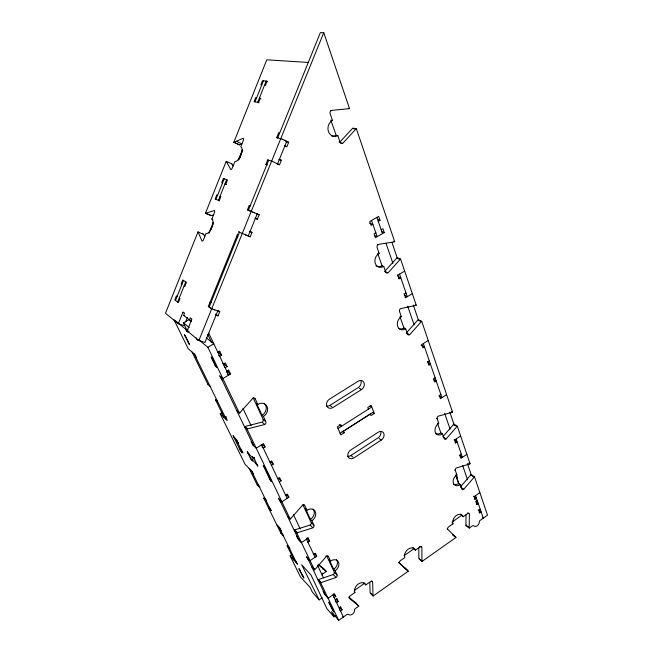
<?xml version="1.0" encoding="UTF-8"?>
<svg xmlns="http://www.w3.org/2000/svg" width="653" height="653" viewBox="0 0 653 653"><rect width="100%" height="100%" fill="white"/><g stroke="black" fill="none" stroke-linecap="round" stroke-linejoin="round"><path stroke-width="0.98" d="M466.046 514.964L465.899 525.143A1.82 1.29 -54.1 0 0 465.973 525.559L469.254 528.073L472.266 525.951A1.837 1.29 -54.1 0 1 473.923 525.885A3.665 2.571 -54.4 0 0 477.212 525.763A3.665 2.571 -54.4 0 0 479.269 522.098A1.828 1.282 -54.6 0 1 480.298 520.27L487.513 515.168L474.527 476.894L471.148 474.592A1.861 1.347 -56.1 0 0 470.756 474.935L460.43 486.909M469.254 528.073A1.828 1.29 -54.1 0 1 469.18 527.648L469.401 514.009A1.853 1.314 -54.4 0 0 467.483 513.666L463.157 516.694A6.506 4.628 -53.9 0 0 456.365 515.503A6.506 4.628 -53.9 0 0 453.002 523.812L448.627 526.881A1.869 1.33 -53.3 0 0 447.664 529.256L455.737 537.15A1.853 1.306 -53.2 0 1 455.933 537.492L422.042 561.441L418.94 558.715A1.869 1.33 -51.3 0 1 418.851 558.291L418.785 548.087M204.74 236.606L203.769 234.378L197.973 231.97L165.487 313.26L178.326 323.733L184.154 325.651M213.441 214.894L211.303 215.572A2.147 0.849 -67.9 0 1 211.041 215.555L205.45 213.27L226.199 161.356L231.758 163.846A2.171 0.857 -68 0 1 231.946 164.025M236.362 141.268L241.92 143.864L239.627 144.852A2.188 0.857 -66.1 0 1 239.357 144.868L233.815 142.297L266.783 59.807L308.289 62.443M175.494 300.429L183.501 280.431M215.963 199.345L224.191 178.8M254.988 101.868L263.428 80.776M177.64 302.045L185.697 281.933M226.664 179.706L218.38 200.373L219.645 200.904M239.708 157.871L240.679 155.43M198.161 232.166L202.03 241.194L203.263 240.296L206.079 233.431L207.295 233.464A7.738 3.094 -69.1 0 0 212.886 223.465A7.746 3.094 -69 0 0 211.841 219.073L214.315 212.902A2.212 0.882 -68.7 0 0 214.331 210.478L205.638 213.302M208.952 233.203L213.343 222.265M238.255 160.181L242.434 149.749M210.846 229.791L213.139 224.069M239.055 159.487L242.72 150.345M178.326 323.733L182.979 312.167L183.95 312.493M191.321 321.382L183.648 315.366L184.472 313.318L182.979 312.167M187.468 317.423L185.607 322.051M217.759 310.934L204.944 342.441L198.871 340.482L187.093 330.875L191.868 319.039L190.317 317.84L189.476 319.913L191.451 320.574M237.668 234.027L208.331 306.453L211.703 308.845L219.775 311.595L218.02 315.905L216.012 315.211M255.396 218.371L257.372 219.196L259.176 214.78L247.463 209.858L249.25 205.442L250.189 205.826M277.737 138.02L276.758 137.546L278.578 133.049L279.59 133.277M267.183 165.021L265.869 164.417L267.673 159.952L271.648 161.095L279.533 164.752L281.353 160.271L279.394 159.348M239.471 232.272L209.18 307.016L211.719 308.812M248.401 210.242L268.661 160.238M277.762 137.783L320.362 32.65L323.749 32.658L349.494 108.52A2.441 2.049 -81.7 0 1 348.922 108.708L330.761 110.471M198.871 340.482L323.749 32.658M248.222 236.019L257.192 213.947M277.566 163.838L286.716 141.342L282.292 139.203M239.553 232.239L238.557 231.839L250.205 236.819L251.993 232.419L249.65 231.333M284.757 140.395L288.675 142.281L286.838 146.786L284.879 145.848M455.761 475.253L458.659 483.498L460.324 484.673L461.802 488.885A1.877 1.355 -55.3 0 0 463.761 489.277L474.127 477.237A1.869 1.347 -56.1 0 1 474.527 476.894M437.428 423.152L440.848 432.874L442.522 433.959L444.105 438.465A1.943 1.453 -57 0 0 446.154 438.947L456.92 426.58A1.935 1.437 -57.8 0 1 457.329 426.229L453.925 424.124A1.926 1.437 -57.8 0 0 453.517 424.474L442.807 436.767M326.639 555.752L334.222 572.036A1.983 1.469 -47 0 1 333.259 574.509L318.476 579.554A2 1.486 -46.1 0 0 317.987 579.815L320.721 582.827A2.008 1.486 -46.2 0 1 321.211 582.566L336.05 577.472A1.992 1.469 -47.1 0 0 337.021 574.983L335.095 570.836A7.012 5.216 -47.3 0 0 338.483 562.07A7.012 5.216 -47.3 0 0 330.549 561.058L328.59 556.821A2.016 1.51 -47.2 0 0 326.296 556.519L314.958 569.506A2.032 1.526 -46.2 0 1 314.517 569.881L311.791 566.918M442.522 433.959A6.848 5.151 -57.3 0 1 435.265 432.213A6.848 5.151 -57.3 0 1 438.8 423.332L437.184 418.728A1.967 1.486 -57.8 0 1 438.196 416.173L452.08 412.353A1.959 1.469 -58.5 0 0 452.545 412.125L421.716 321.317A2.081 1.641 -63 0 0 421.275 321.676L409.7 334.695A2.081 1.657 -62 0 1 407.448 334.01L406.884 333.716M407.448 334.01L405.635 328.851A7.346 5.877 -62.6 0 1 397.644 326.353A7.346 5.877 -62.6 0 1 401.366 316.681L399.514 311.416A2.114 1.698 -63.4 0 1 400.583 308.624L415.741 305.392A2.114 1.681 -64.2 0 0 416.239 305.18L400.599 259.086A2.171 1.763 -67.2 0 0 400.134 259.453L388.07 272.856A2.171 1.779 -66.2 0 1 385.694 272.032L385.131 271.787M236.81 410.729L239.39 413.071A2.245 1.902 -47.5 0 0 239.888 412.672L252.67 398.526A2.228 1.894 -49.4 0 1 255.356 399.146L257.796 404.403L256.458 403.26L262.082 415.349L263.42 416.516L265.804 421.65A2.196 1.837 -48.9 0 1 264.767 424.491L247.642 428.866A2.228 1.869 -47.2 0 0 247.079 429.127L244.483 426.711A2.22 1.861 -47.1 0 1 245.046 426.458L262.09 422.124A2.188 1.828 -48.8 0 0 263.118 419.299L253.07 397.71M377.671 244.5L394.167 241.888A2.204 1.804 -68.9 0 0 394.69 241.683L356.358 128.739A2.383 2 -79.2 0 0 355.852 129.123L342.76 143.276A2.383 2.024 -78.7 0 1 340.107 142.15L337.838 135.685A8.448 7.183 -80.2 0 1 328.435 131.596A8.448 7.183 -80.2 0 1 332.483 120.413L330.157 113.785A2.441 2.073 -81.8 0 1 331.316 110.561M340.066 141.856L352.432 128.494A2.367 1.992 -79.3 0 1 352.938 128.119L356.358 128.739M335.577 615.722L334.034 616.816L331.544 611.641L338.695 620.35L346.71 614.685A1.951 1.396 -46.6 0 1 348.588 614.514A3.894 2.792 -46.9 0 0 352.342 614.179A3.894 2.792 -46.9 0 0 354.465 610.367A1.943 1.388 -47.2 0 1 355.526 608.457L358.799 606.147A1.935 1.388 -47.3 0 0 358.562 605.813L349.265 598.279A1.959 1.412 -47.3 0 1 350.22 595.846L354.922 592.549A6.816 4.93 -47.9 0 1 358.26 584.035A6.816 4.93 -47.9 0 1 365.835 584.9L370.488 581.643A1.935 1.396 -48.5 0 1 372.626 581.896L373.01 595.609A1.918 1.371 -48.4 0 0 373.108 596.026L408.239 571.204A1.894 1.347 -50.3 0 0 408.019 570.869L398.852 562.674M340.36 606.629L342.074 609.788L340.499 610.898L339.348 609.608M479.163 512.507L479.718 512.915L481.139 511.911L478.233 509.813M465.973 525.559L466.724 525.036M399.358 563.139A1.91 1.371 -50.4 0 1 400.313 560.739L404.852 557.556A6.652 4.783 -51 0 1 408.198 549.149A6.652 4.783 -51 0 1 415.373 550.185L419.863 547.043A1.894 1.355 -51.6 0 1 421.879 547.345L421.952 561.025A1.877 1.33 -51.3 0 0 422.042 561.441M339.234 608.261L340.825 607.143M480.233 509.209L478.788 510.222L479.718 512.915M335.348 600.042L336.94 598.923L336.475 598.417M336.94 598.923L338.205 601.601L336.605 602.727L336.14 602.213M476.29 504.173L476.845 504.573L478.29 503.561L476.617 502.361A1.42 0.449 54.3 0 0 475.931 501.243M354.228 590.549L364.39 583.431L365.835 584.9M404.019 555.695L413.822 548.83L415.373 550.185M452.056 522.074L461.508 515.454L463.157 516.694M479.849 492.591L474.102 496.59L475.041 499.341L476.486 498.337L473.539 496.198M324.059 592.475L323.153 591.463L324.443 594.157L328.1 598.23L334.499 593.765L335.781 596.467L334.181 597.577L333.716 597.071M291.613 554.862L290.112 555.866L300.511 577.007L309.995 587.218L312.469 592.263L319.17 599.895L322.19 597.797M322.198 575.432A1.82 1.355 -46.6 0 1 323.194 573.636L326.304 571.497A1.82 1.355 -46.7 0 0 326.076 571.179L319.317 565.653M323.023 569.351L323.798 568.82L326.304 571.497M313.709 554.421L315.366 553.295L316.721 556.16L310.093 560.649L306.477 556.748L308.738 560.552M459.369 455.076L459.932 455.451L461.418 454.439L460.855 454.064M466.862 454.325L460.928 458.349L459.932 455.451M279.223 499.072L298.731 539.721L301.441 542.594L308.175 538.08L309.555 541.002L307.881 542.129L307.424 541.655M454.055 439.649L454.619 440.008L460.634 435.975M455.076 442.612L455.639 442.979L457.141 441.967L454.325 440.155M347.502 456.267A5.102 4.016 -52.5 0 0 350.906 455.508L378.152 437.788A5.044 3.942 -54.7 0 0 380.675 431.266M285.655 495.276L287.402 494.141L288.871 497.251L281.892 501.79L278.341 498.174L280.7 502.157M446.603 394.624L440.383 398.673L439.298 395.53L440.865 394.518M381.287 440.065L353.91 457.908A5.134 4.024 -52.5 0 1 348.114 456.708A5.134 4.024 -52.5 0 1 350.653 450.088L378.201 432.229A5.077 3.951 -54.7 0 1 383.817 433.502A5.077 3.951 -54.7 0 1 381.287 440.065L379.197 438.547M279.313 481.906L281.084 480.771L279.582 477.596L277.811 478.731M368.431 409.137L367.786 407.513L371.124 405.382L374.291 413.48L370.977 415.602L370.341 413.994L343.486 431.168L344.155 432.776L340.768 434.939L337.389 426.866L340.801 424.695L341.47 426.319L339.225 424.613M435.127 377.801L433.543 378.813L434.653 382.029L436.228 381.009L433.682 379.564M340.091 433.331L373.655 411.863M338.058 428.482L371.753 407.007L370.08 405.872M269.909 462.071L271.705 460.936L273.24 464.185L271.452 465.328M429.364 360.995L427.756 362.007L428.89 365.288L430.49 364.276L428.784 363.346A1.518 0.555 57.1 0 0 427.364 361.591M361.444 389.596L332.932 407.521A5.297 4.31 -54.3 0 1 326.851 406.068A5.297 4.31 -54.3 0 1 329.447 399.163L358.154 381.23A5.24 4.228 -56.8 0 1 364.039 382.756A5.24 4.228 -56.8 0 1 361.444 389.596L359.354 388.225M254.621 457.353L253.135 458.292L252.368 456.716L254.033 458.349L257.837 466.218L255.413 463.001M326.394 406.035A5.273 4.293 -54.2 0 0 329.945 405.333L358.326 387.539A5.216 4.212 -56.8 0 0 360.905 380.74M251.993 442.359L251.136 441.534L252.727 444.864L256.213 448.187L263.51 443.616L265.085 446.946L263.273 448.08L261.943 446.84M252.727 444.864L253.642 444.293M428.229 340.499L421.748 344.555L422.907 347.91L424.523 346.898L421.12 345.119M261.224 445.215L262.433 444.464L265.085 446.946M224.95 416.647L225.709 417.365L226.575 416.843M252.94 473.8L253.723 474.6L252.278 471.646L245.079 464.316L220.249 413.847L221.947 412.818M403.823 293.891L404.395 294.144L406.076 293.132L405.505 292.87M405.048 297.458L405.619 297.711L412.329 293.654M398.542 278.562L399.105 278.807L400.811 277.786L397.963 276.578M228.428 369.949L230.591 373.965L222.853 378.569L219.49 375.671L222.069 380.013M397.285 274.913L397.848 275.158L404.672 271.093M226.918 371.451L228.852 370.3M226.738 372.585L228.019 371.826L230.591 373.965M223.579 365.06L224.542 364.488L227.105 366.594L225.163 367.745L224.306 367.035M219.481 351.045L221.685 355.134L219.726 356.285L218.575 355.51M217.947 352.53L219.914 351.387M198.936 340.001L207.858 347.257L213.809 343.805L206.275 337.838M381.156 229.742L382.919 228.721L384.25 232.582L375.41 237.668L374.063 233.815L375.842 232.794M195.916 357.354L196.651 357.991L194.961 354.546L188.227 348.743L173.91 319.635L185.485 329.055L186.366 330.867L187.982 329.945M378.25 221.326L380.03 220.314L378.691 216.404L369.753 221.489L371.116 225.399L372.904 224.379L369.533 223.204M186.366 330.867L187.86 332.083L183.371 322.868L189.076 319.627M233.815 142.297A2.204 0.849 -66.8 0 0 234.084 142.281L243.291 138.207L243.569 139.742L240.802 146.819L241.708 147.643A7.893 3.102 -67.1 0 1 240.28 156.377A7.893 3.102 -67.1 0 1 234.933 161.454L232.427 167.715A2.237 0.882 -67.5 0 1 230.746 169.511L226.354 161.454A2.212 0.857 -67.4 0 0 226.199 161.356M302.853 504.655L311.138 522.465A2.049 1.584 -47.4 0 1 310.159 525.053L294.658 529.893A2.065 1.6 -46.3 0 0 294.144 530.146L296.837 532.987A2.073 1.6 -46.3 0 1 297.352 532.726L312.926 527.836A2.057 1.584 -47.4 0 0 313.913 525.232L311.848 520.776L310.453 519.396L305.58 508.907L306.967 510.271A7.248 5.616 -47.6 0 1 315.317 511.609A7.248 5.616 -47.6 0 1 311.848 520.776M457.329 426.229L470.054 463.72A1.894 1.371 -56.6 0 1 469.613 463.948L456.325 468.013A1.902 1.388 -55.9 0 0 455.337 470.462L456.847 474.755A6.62 4.808 -55.5 0 0 453.411 483.269A6.62 4.808 -55.5 0 0 460.324 484.673M261.739 85.004L260.833 84.898L262.514 80.678L267.11 81.192L265.396 85.453L264.481 85.339M348.351 108.349L349.494 108.52M256.67 97.656L255.78 97.526L254.099 101.721L258.588 102.448L260.286 98.203L259.38 98.064L260.971 98.872M331.651 120.266L332.483 120.413M353.004 128.6L355.852 129.123M331.512 135.93A8.424 7.167 -80.3 0 0 336.173 135.342L337.838 135.685M338.997 141.913L339.552 142.028M339.968 142.681L342.196 143.162M276.758 137.546L282.79 139.44M286.096 141.677L288.675 142.281M284.618 146.239L286.324 146.664M278.823 159.561L281.353 160.271M277.011 164.017L279.533 164.752M265.869 164.417L266.848 164.711M187.093 330.875L189.076 331.528M183.648 315.366L184.619 315.693M377.475 219.449L380.03 220.314M208.331 306.453L209.67 306.918M213.221 309.367L214.739 309.889M211.409 302.625L210.07 302.159L210.911 302.739M381.695 231.668L384.25 232.582M393.539 241.259L394.69 241.683M374.487 235.66L377.181 236.647L371.541 220.469M222.542 182.922L221.726 182.611L223.367 178.498L227.497 180.008L225.832 184.154L225.007 183.844L226.615 184.546M400.599 259.086L397.163 257.739A2.155 1.755 -67.3 0 0 396.697 258.106L384.699 271.419L387.507 272.611M397.269 258.327L400.134 259.453M201.72 233.448L202.65 233.815M378.291 252.997L379.132 253.331A7.665 6.318 -67.1 0 0 375.304 263.486A7.665 6.318 -67.1 0 0 383.744 266.465L385.694 272.032M237.782 236.615L236.786 236.215L237.692 236.664M245.234 234.811L246.728 235.415M211.841 219.073L212.788 219.457M205.703 213.294L210.372 215.196M251.993 232.419L249.544 231.391M217.604 195.247L216.796 194.912L215.164 199.01L219.196 200.716L220.853 196.586L220.037 196.251M375.916 265.804A7.648 6.301 -67.1 0 0 382.054 265.763L383.744 266.465M247.463 209.858L251.225 211.425M256.784 213.784L259.176 214.78M252.719 212.054L254.213 212.69M249.25 205.442L250.238 205.866M254.915 218.167L257.372 219.196M404.574 295.466L407.301 296.699L399.563 274.138M415.667 304.91L416.239 305.18M267.673 159.952L268.661 160.409M234.092 142.272L235.937 143.138M236.868 143.57L239.627 144.852M247.871 235.709L250.205 236.819M421.716 321.317L418.287 319.66A2.065 1.633 -63 0 0 417.847 320.019L406.329 332.965L409.137 334.409M418.41 320.296L421.275 321.676M278.578 133.049L279.557 133.522M400.518 316.264L401.366 316.681M258.923 102.921L257.682 102.301L266.179 81.086L267.42 81.723M398.983 328.679A7.322 5.869 -62.6 0 0 403.946 327.994L405.635 328.851M438.93 395.889L441.942 397.661L423.373 343.543M451.688 411.61L452.545 412.125M451.509 412.01L452.08 412.353M453.517 424.474L456.349 426.229M436.62 418.377L437.184 418.728M443.363 437.126L446.154 438.947M459.426 455.361L462.422 457.345L456.129 439.004M468.919 462.969L470.054 463.72M469.042 463.565L469.613 463.948M470.756 474.935L473.564 476.853M372.716 412.402L374.291 413.48M454.782 470.078L455.337 470.462M456.006 474.176L456.847 474.755M181.901 284.439L181.175 283.933L182.775 279.933L186.44 282.439L184.823 286.479L184.081 285.965M218.053 310.395L219.775 311.595M460.985 487.301L463.761 489.277M476.78 500.443L477.343 500.843L475.906 501.847L476.845 504.573M215.466 314.069L218.02 315.905M474.486 498.941L475.041 499.341M329.945 405.333L331.928 406.795M482.722 517.756L483.285 518.164L475.539 495.586M177.094 296.438L176.383 295.907L174.784 299.89L178.359 302.592L179.975 298.568L179.249 298.037M467.744 512.776L468.846 513.601M466.446 525.559L469.18 527.648M341.911 431.053L344.155 432.776M452.186 523.184L453.002 523.812M447.125 528.824L447.664 529.256M453.174 535.117L455.19 536.725M452.7 534.921L455.933 537.492M350.906 455.508L352.906 457.1M183.371 322.868L189.28 327.602M221.685 355.134L219.139 353.085L218.437 351.592M348.784 597.16L355.722 602.784L358.799 606.147M318.329 564.216L323.561 568.502A1.812 1.347 -46.6 0 1 323.798 568.82M222.771 363.517L223.408 364.048L225.35 362.897L227.105 366.594M184.57 335.503L185.656 336.401L189.484 344.637L184.309 334.556L185.656 336.401M227.293 373.973L228.656 375.116L208.74 333.12M253.878 397.897L255.356 399.146M215.041 365.378L216.29 366.439M188.146 342.792L189.231 343.715M420.842 546.447L421.356 546.896M419.34 546.594L419.863 547.043M263.118 419.299L265.355 421.258M419.373 558.748L421.952 561.025M262.53 422.515L264.767 424.491M398.51 562.306L407.513 570.395M239.463 412.28L239.888 412.672M192.047 352.032L207.972 384.503L210.201 386.527A2.098 1.828 -46.4 0 0 210.568 386.258M408.239 571.204L405.195 568.404A1.877 1.347 -50.3 0 0 404.974 568.077M217.18 400.567L215.931 399.407A2.065 1.779 -46.1 0 0 215.4 399.636L224.232 417.651M245.046 426.458L247.209 428.466M215.4 399.636L217.645 401.734M270.562 461.638L273.24 464.185M220.249 413.847L227.268 420.548L225.709 417.365M278.39 478.151L281.084 480.771M303.465 504.369L304.388 505.267M233.782 437.11L236.843 440.122L238.353 443.207L237.586 442.448M263.42 466.16L264.743 467.45L271.33 481.522L269.828 479.506L263.232 465.442L264.743 467.45M247.952 453.182L254.792 459.924M250.221 457.851L257.078 464.65M240.835 449.076L243.096 452.888L240.01 449.819M286.169 494.566L288.871 497.251M269.828 479.506L271.15 480.82L266.351 470.821M371.647 580.925L372.137 581.407M311.603 522.922L313.913 525.232M310.159 525.053L312.461 527.371M370.586 593.136L373.01 595.609M373.108 596.026L370.21 593.071A1.91 1.371 -48.3 0 1 370.104 592.646L369.81 582.419M327.651 555.858L328.116 556.34M257.657 484.559L259.616 486.591M289.287 517.29L289.736 517.756M249.16 468.47L257.225 484.918L259.576 487.358A1.959 1.584 -45.6 0 0 260.008 486.999M287.483 516.286L290.177 519.078A2.098 1.641 -46.4 0 0 290.634 518.686L302.437 505.316A2.081 1.633 -47.6 0 1 304.853 505.716L306.967 510.271M325.823 556.038L326.296 556.519M307.718 537.607L308.175 538.08M330.549 561.058L329.153 559.605L333.691 569.367L335.095 570.836M306.82 538.154L309.555 541.002M354.212 591.806L354.922 592.549M264.612 498.353L266.187 500.01M295.099 530.358L297.352 532.726M334.679 572.526L337.021 574.983M264.22 497.937A1.935 1.543 -45.5 0 0 263.73 498.174L266.089 500.663A1.943 1.551 -45.5 0 1 266.334 500.525M313.971 553.254L316.721 556.16M333.259 574.509L335.585 576.974M269.224 507.046L271.395 510.703L268.228 507.34M297.335 536.799L296.438 535.852L297.841 538.766L301.441 542.594M322.778 573.187L323.194 573.636M276.684 524.596L279.876 528.032L281.214 530.767L280.415 529.901M281.435 533.077L281.835 533.509M282.635 534.374L283.035 534.807M312.689 567.033L314.501 569.008M263.73 498.174L281.019 533.428L283.41 536.031A1.902 1.477 -45.5 0 0 283.737 535.778M333.463 593.936L335.781 596.467M287.965 546.022L289.565 547.785M318.925 580.052L321.211 582.566M335.895 599.054L338.205 601.601M287.565 545.582A1.877 1.437 -45.4 0 0 287.1 545.818L289.499 548.463A1.886 1.445 -45.5 0 1 289.973 548.226M335.218 601.193L335.675 601.699M339.878 607.347L342.074 609.788M295.483 560.682L297.572 564.192L290.112 555.866M342.939 616.505L343.405 617.02L332.908 594.883M299.237 569.457C312.191 593.079 293.556 559.817 300.453 570.82M329.096 602.972C342.507 627.517 323.251 593.153 330.467 604.507M301.849 574.787L303.065 576.158M331.748 608.49L333.12 610.033L331.144 605.911M334.034 616.816L326.924 608.727L311.089 575.146L301.678 564.739L319.17 599.895M203.728 234.313L203.769 234.378A2.163 0.857 -69.9 0 0 203.581 234.182M231.954 164.009L233.048 165.984M212.698 358.946L211.221 356.938L211.458 357.909M194.227 353.918L226.501 419.814M236.076 439.363L242.32 452.121M251.495 470.846L270.595 509.854M279.076 527.167L296.756 563.286M235.309 438.612L233.023 435.575L240.753 451.329L242.287 452.864L241.545 451.345M287.1 545.818L294.34 560.592M249.577 454.782L247.193 451.623L250.972 459.402L252.605 461.018L251.846 459.467M195.949 337.658L196.782 339.364L198.349 340.654L197.753 339.413M220.33 376.389L253.593 445.689M307.375 557.719L325.357 595.169M207.858 347.257L239.39 413.071M247.079 429.127L290.177 519.078M296.837 532.987L314.517 569.881M320.721 582.827L338.695 620.35M207.785 334.426L211.621 342.499M242.916 408.345L251.111 425.585M293.466 514.695L300.258 528.971M317.513 565.278L323.48 577.84M224.11 363.574L224.542 364.488M227.587 370.912L228.019 371.826M261.69 444.75L287.132 498.386M306.494 539.207L315.064 557.278M379.132 253.331L377.132 247.642A2.212 1.828 -68.2 0 1 378.234 244.72M456.822 475.515L457.777 478.257L456.708 477.506L459.059 484.183M330.818 120.119L336.173 135.342M377.752 253.544L382.054 265.763M399.963 316.664L403.946 327.994M386.086 243.536L392.935 263.388M407.692 306.184L414.149 324.908M444.611 413.251L450.105 429.184M462.659 465.581L467.564 479.808M376.903 217.416L382.487 233.594M397.848 275.158L399.105 278.807M404.395 294.144L405.619 297.711M454.619 440.008L455.639 442.979M391.931 242.41L397.416 258.474M413.3 305.033L418.41 320.019M449.835 412.116L454.308 425.242M467.377 463.532L471.262 474.919M208.217 384.331A2.081 1.82 -46.3 0 1 207.972 384.503M281.337 533.175A1.894 1.469 -45.4 0 1 281.019 533.428M257.56 484.665A1.951 1.575 -45.5 0 1 257.225 484.918M257.796 404.403A7.738 6.506 -49.3 0 1 267.069 406.493A7.738 6.506 -49.3 0 1 263.42 416.516M264.065 403.276A7.722 6.497 -49.3 0 1 262.082 415.349M355.722 602.784A1.926 1.388 -47.2 0 1 355.958 603.119M363.966 582.713A6.791 4.922 -47.9 0 1 364.39 583.431M412.925 547.5A6.628 4.775 -51 0 1 413.822 548.83M460.683 514.107A6.489 4.628 -53.9 0 1 461.508 515.454M313.154 509.103A7.224 5.608 -47.6 0 1 310.453 519.396M336.352 559.556A6.987 5.208 -47.2 0 1 333.691 569.367M458.659 483.498A6.603 4.8 -55.5 0 1 453.557 484.224M440.848 432.874A6.832 5.142 -57.3 0 1 435.51 433.461M197.973 231.97A2.147 0.841 -69.2 0 1 198.153 232.182M205.638 213.294A2.179 0.849 -67.9 0 1 205.45 213.27M216.698 367.508L215.294 365.884L211.335 357.656L212.584 358.693L216.698 367.508"/></g></svg>
